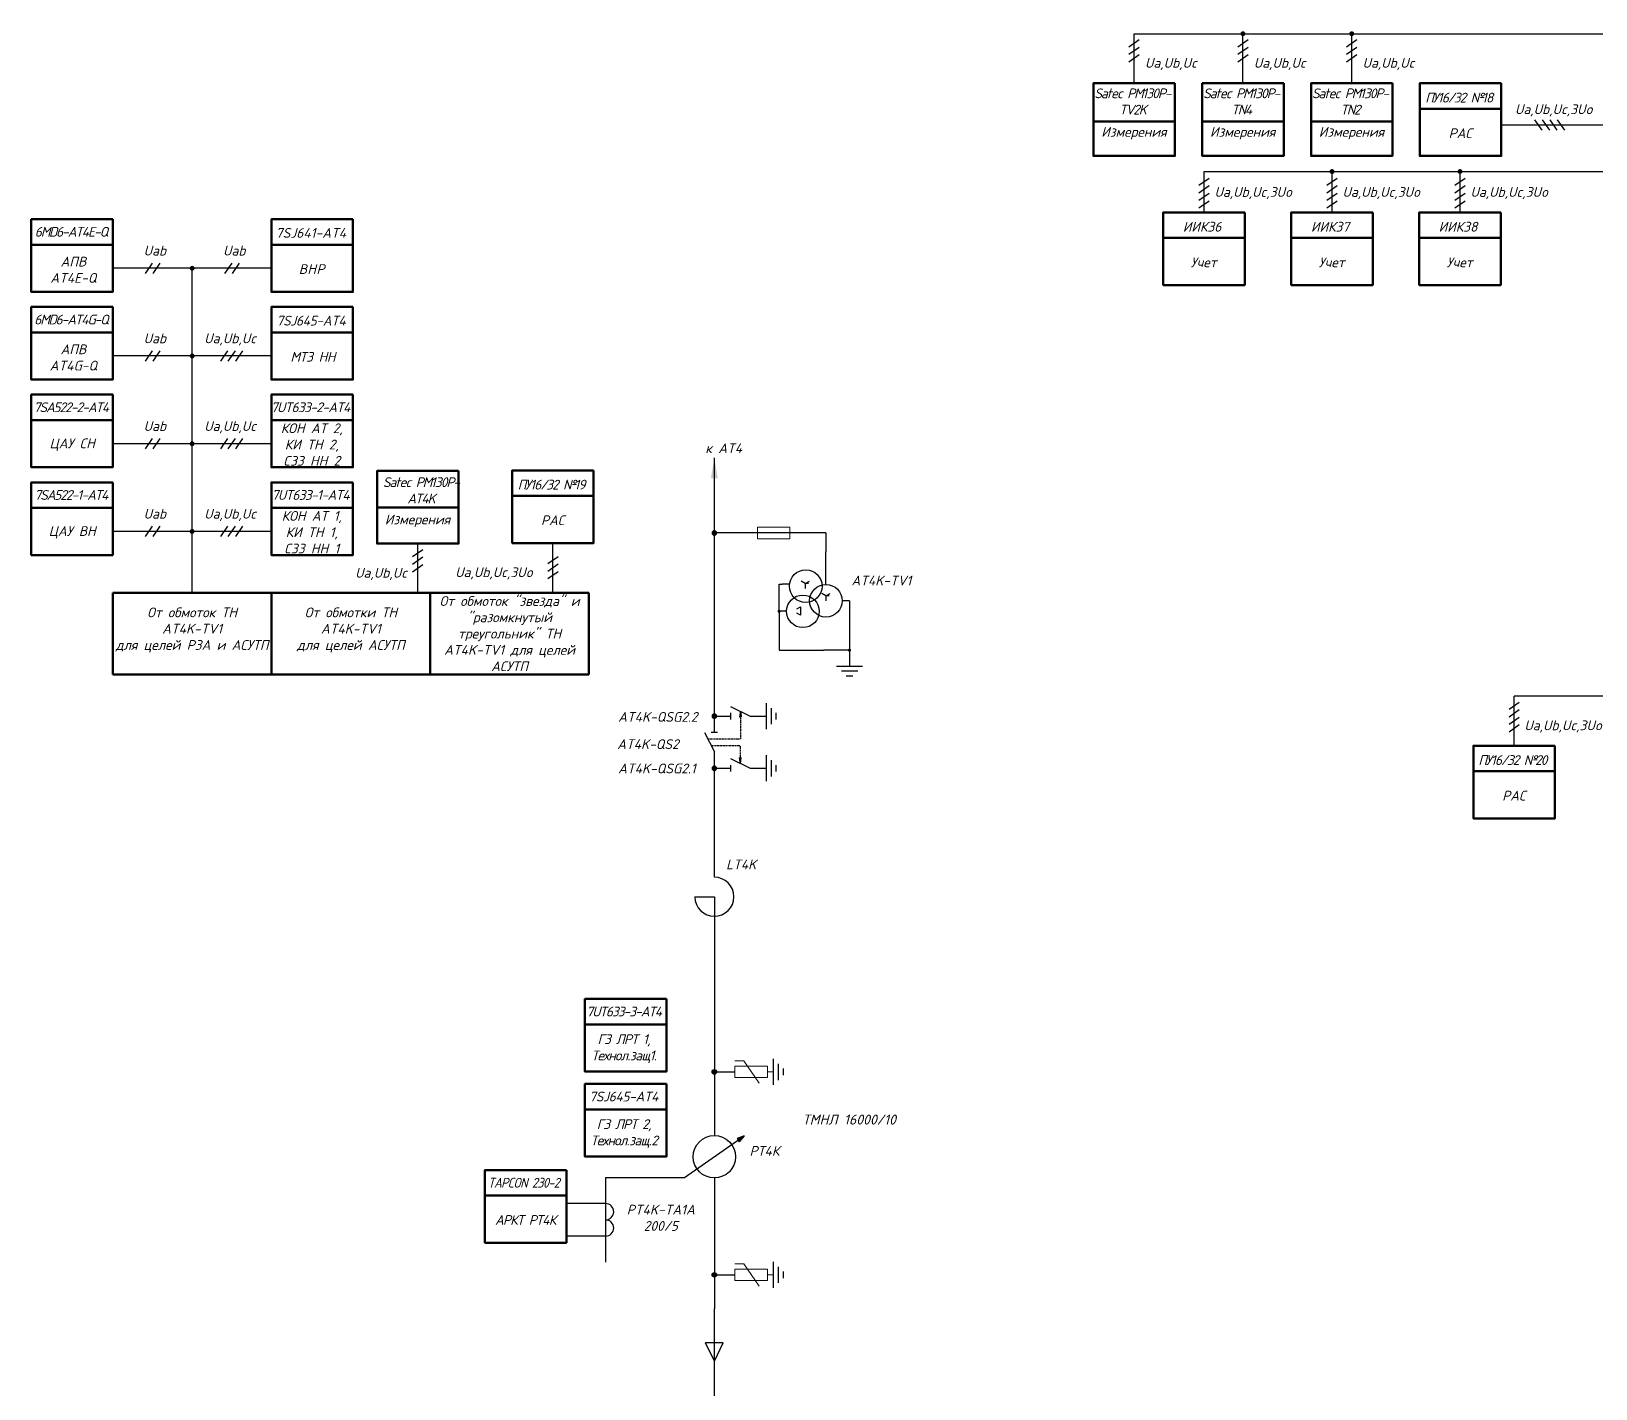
# Model space of a CAD drawing. Header units: millimetres. Extents: x -4534 to -456, y 3875 to 4716.
# Drawn here: x -1851.8 to -1539.8, y 4146.3 to 4417 of the extents above; entities that cross this region are included whole.
import ezdxf
from ezdxf.enums import TextEntityAlignment as Align

# ---------------------------------------------------------------- set-up
doc = ezdxf.new("R2010")
doc.units = ezdxf.units.MM
doc.linetypes.add('HIDDEN2', pattern=[0.1875, 0.125, -0.0625])
for name, color, linetype in [('Измерения АСУТП', 80, 'Continuous'), ('Корректировка 1', 5, 'Continuous'), ('РАС АСУТП', 50, 'Continuous')]:
    doc.layers.add(name, color=color, linetype=linetype)
doc.styles.add('ГОСТ 2.0', font='isocpeur.ttf', dxfattribs={"oblique": 15, "height": 2})
doc.styles.add('ГОСТ 3.0', font='isocpeur.ttf', dxfattribs={"oblique": 15, "height": 3})
doc.styles.add('гост3', font='isocpeur.ttf', dxfattribs={"oblique": 15, "height": 3})

# ---------------------------------------------------------------- blocks, each defined once
blk = doc.blocks.new('Точка')
h = blk.add_hatch(color=256)
edge = h.paths.add_edge_path()
edge.add_arc((0, 0), 0.691, 0, 360)
blk.add_circle((0, 0), 0.691)
blk = doc.blocks.new('*U60')
for p, q in [((0, 0), (5, 0)), ((11, 3), (5, 0)), ((11, -1), (11, 1)), ((11, 0), (16, 0))]:
    blk.add_line(p, q)
blk = doc.blocks.new('point')
at = {"const_width": 0.75}
blk.add_lwpolyline([(-0.375, 0, 1), (0.375, 0, 1)], format="xyb", close=True, dxfattribs=at)

msp = doc.modelspace()

# ---------------------------------------------------------------- hatches: boundary and pattern name
for points in [[(-1710.18, 4280.31), (-1710.35, 4280.31), (-1710.52, 4280.31), (-1710.35, 4281.39)], [(-1710.35, 4270.99), (-1710.52, 4272.08), (-1710.35, 4272.08), (-1710.18, 4272.08)], [(-1709.62, 4196.71), (-1710.57, 4195.55), (-1711.03, 4196.21)]]:
    msp.add_hatch(color=0).paths.add_polyline_path(points)

# ---------------------------------------------------------------- linework, layer by layer
at = {"color": 0, "ltscale": 0.25}
for p, q in [((-1618.92, 4386.28), (-1616.87, 4387.71)), ((-1617.89, 4380.86), (-1617.89, 4389.02)), ((-1617.89, 4389.02), (-1538.01, 4389.02)), ((-1593.39, 4386.28), (-1591.34, 4387.71)), ((-1592.37, 4380.86), (-1592.37, 4389.02)), ((-1567.86, 4386.28), (-1565.82, 4387.71)), ((-1566.84, 4380.86), (-1566.84, 4389.02)), ((-1618.92, 4384.78), (-1616.87, 4386.21)), ((-1618.92, 4383.28), (-1616.87, 4384.71)), ((-1593.39, 4384.78), (-1591.34, 4386.21)), ((-1593.39, 4383.28), (-1591.34, 4384.71)), ((-1567.86, 4384.78), (-1565.82, 4386.21)), ((-1567.86, 4383.28), (-1565.82, 4384.71)), ((-1618.92, 4381.78), (-1616.87, 4383.21)), ((-1593.39, 4381.78), (-1591.34, 4383.21)), ((-1567.86, 4381.78), (-1565.82, 4383.21))]:
    msp.add_line(p, q, dxfattribs=at)
at = {"color": 0}
for p, q in [((-1819.7, 4369.73), (-1835.53, 4369.73)), ((-1829, 4368.7), (-1827.57, 4370.75)), ((-1827.5, 4368.7), (-1826.07, 4370.75)), ((-1819.7, 4305.04), (-1819.7, 4369.73)), ((-1803.87, 4369.73), (-1819.7, 4369.73)), ((-1813.17, 4368.7), (-1811.74, 4370.75)), ((-1811.67, 4368.7), (-1810.24, 4370.75)), ((-1829, 4351.21), (-1827.57, 4353.26)), ((-1827.5, 4351.21), (-1826.07, 4353.26)), ((-1814, 4351.21), (-1812.57, 4353.26)), ((-1812.5, 4351.21), (-1811.07, 4353.26)), ((-1811, 4351.21), (-1809.57, 4353.26)), ((-1819.7, 4352.24), (-1835.53, 4352.24)), ((-1803.87, 4352.24), (-1819.7, 4352.24)), ((-1819.7, 4334.74), (-1835.53, 4334.74)), ((-1829, 4333.72), (-1827.57, 4335.77)), ((-1827.5, 4333.72), (-1826.07, 4335.77)), ((-1803.87, 4334.74), (-1819.7, 4334.74)), ((-1814, 4333.72), (-1812.57, 4335.77)), ((-1812.5, 4333.72), (-1811.07, 4335.77)), ((-1811, 4333.72), (-1809.57, 4335.77)), ((-1715.55, 4280.42), (-1715.55, 4331.9)), ((-1829, 4316.23), (-1827.57, 4318.27)), ((-1827.5, 4316.23), (-1826.07, 4318.27)), ((-1814, 4316.23), (-1812.57, 4318.27)), ((-1812.5, 4316.23), (-1811.07, 4318.27)), ((-1811, 4316.23), (-1809.57, 4318.27)), ((-1819.7, 4317.25), (-1835.53, 4317.25)), ((-1803.87, 4317.25), (-1819.7, 4317.25)), ((-1693.3, 4316.94), (-1715.55, 4316.94)), ((-1693.3, 4306.67), (-1693.3, 4313.17)), ((-1702.63, 4301.32), (-1702.63, 4306.75)), ((-1702.63, 4306.75), (-1702.04, 4306.75)), ((-1697.42, 4306.85), (-1698.26, 4307.36)), ((-1697.42, 4306.85), (-1696.58, 4307.36)), ((-1697.42, 4306.85), (-1697.42, 4305.87)), ((-1696.77, 4306.85), (-1697.42, 4306.85)), ((-1693.3, 4304.4), (-1694.14, 4304.9)), ((-1693.3, 4304.4), (-1692.46, 4304.9)), ((-1693.3, 4304.4), (-1693.3, 4303.42)), ((-1692.65, 4304.4), (-1693.3, 4304.4)), ((-1688.59, 4303.43), (-1688.59, 4293.59)), ((-1702.63, 4301.32), (-1702.63, 4293.59)), ((-1699.09, 4301.8), (-1698.34, 4302.22)), ((-1698.34, 4300.54), (-1699.09, 4300.96)), ((-1698.34, 4302.22), (-1698.34, 4300.54)), ((-1702.63, 4293.59), (-1693.75, 4293.59)), ((-1688.59, 4293.59), (-1693.75, 4293.59)), ((-1688.59, 4293.59), (-1688.59, 4290.34)), ((-1712.3, 4282.37), (-1708.4, 4280.42)), ((-1712.3, 4281.07), (-1712.3, 4279.77)), ((-1710.35, 4281.39), (-1710.52, 4280.31)), ((-1710.35, 4281.39), (-1710.18, 4280.31)), ((-1715.55, 4280.42), (-1712.3, 4280.42)), ((-1710.52, 4280.31), (-1710.35, 4280.31)), ((-1710.18, 4280.31), (-1710.35, 4280.31)), ((-1708.4, 4280.42), (-1705.15, 4280.42)), ((-1712.3, 4271.97), (-1708.4, 4270.02)), ((-1710.35, 4270.99), (-1710.52, 4272.08)), ((-1710.52, 4272.08), (-1710.35, 4272.08)), ((-1710.35, 4270.99), (-1710.18, 4272.08)), ((-1710.18, 4272.08), (-1710.35, 4272.08)), ((-1715.55, 4270.02), (-1712.3, 4270.02)), ((-1715.55, 4248.3), (-1715.55, 4270.02)), ((-1712.3, 4270.67), (-1712.3, 4269.37)), ((-1708.4, 4270.02), (-1705.15, 4270.02)), ((-1719.45, 4244.4), (-1715.55, 4244.4)), ((-1715.55, 4244.4), (-1715.55, 4196.78)), ((-1715.55, 4209.47), (-1711.46, 4209.47)), ((-1721.49, 4188.4), (-1709.62, 4196.71)), ((-1709.62, 4196.71), (-1711.03, 4196.21)), ((-1709.62, 4196.71), (-1710.57, 4195.55)), ((-1711.03, 4196.21), (-1710.57, 4195.55)), ((-1737.25, 4188.4), (-1737.25, 4171.53)), ((-1737.25, 4188.4), (-1721.49, 4188.4)), ((-1715.55, 4188.33), (-1715.55, 4162.24)), ((-1739.85, 4183.21), (-1745.05, 4183.21)), ((-1737.25, 4183.21), (-1739.85, 4183.21)), ((-1739.85, 4176.71), (-1745.05, 4176.71)), ((-1737.25, 4176.71), (-1739.85, 4176.71)), ((-1715.55, 4169.01), (-1711.46, 4169.01)), ((-1715.55, 4007.22), (-1715.55, 4162.24)), ((-1715.55, 4151.78), (-1717.3, 4155.48)), ((-1713.81, 4155.48), (-1717.3, 4155.48)), ((-1715.55, 4151.78), (-1713.81, 4155.48))]:
    msp.add_line(p, q, dxfattribs=at)
at = {"color": 0, "lineweight": 18}
for p, q in [((-1706.97, 4318.08), (-1700.48, 4318.08)), ((-1706.97, 4315.8), (-1706.97, 4318.08)), ((-1700.48, 4315.8), (-1700.48, 4318.08)), ((-1706.97, 4315.8), (-1700.48, 4315.8)), ((-1704.98, 4210.6), (-1711.46, 4210.6)), ((-1711.46, 4208.33), (-1711.46, 4210.6)), ((-1709.67, 4211.67), (-1711.44, 4211.67)), ((-1709.67, 4211.67), (-1711.44, 4211.67)), ((-1706.64, 4207.21), (-1709.67, 4211.67)), ((-1704.98, 4208.33), (-1704.98, 4210.6)), ((-1704.98, 4209.47), (-1703.8, 4209.47)), ((-1704.98, 4208.33), (-1711.46, 4208.33)), ((-1704.98, 4170.15), (-1711.46, 4170.15)), ((-1711.46, 4167.87), (-1711.46, 4170.15)), ((-1709.67, 4171.21), (-1711.44, 4171.21)), ((-1709.67, 4171.21), (-1711.44, 4171.21)), ((-1706.64, 4166.75), (-1709.67, 4171.21)), ((-1704.98, 4167.87), (-1704.98, 4170.15)), ((-1704.98, 4169.01), (-1703.8, 4169.01)), ((-1704.98, 4167.87), (-1711.46, 4167.87))]:
    msp.add_line(p, q, dxfattribs=at)
at = {"color": 0, "extrusion": (0, 0, -1)}
for p, q in [((-1693.3, 4316.94), (-1693.3, 4313.17)), ((-1700.54, 4306.75), (-1702.04, 4306.75)), ((-1688.59, 4303.43), (-1690.05, 4303.43)), ((-1701.15, 4301.32), (-1702.64, 4301.32))]:
    msp.add_line(p, q, dxfattribs=at)
at = {"color": 0, "lineweight": 50}
for p, q in [((-1835.53, 4305.04), (-1803.87, 4305.04)), ((-1835.53, 4305.04), (-1835.53, 4288.7)), ((-1803.87, 4305.04), (-1803.87, 4288.7)), ((-1772.21, 4305.04), (-1772.21, 4288.7)), ((-1835.53, 4288.7), (-1803.87, 4288.7))]:
    msp.add_line(p, q, dxfattribs=at)
at = {"color": 0, "lineweight": 25, "ltscale": 0.25}
for p, q in [((-1685.99, 4290.34), (-1691.19, 4290.34)), ((-1686.97, 4289.36), (-1690.22, 4289.36)), ((-1687.94, 4288.39), (-1689.24, 4288.39)), ((-1705.15, 4277.82), (-1705.15, 4283.02)), ((-1704.18, 4278.79), (-1704.18, 4282.04)), ((-1703.2, 4279.77), (-1703.2, 4281.07)), ((-1705.15, 4267.42), (-1705.15, 4272.62)), ((-1704.18, 4268.39), (-1704.18, 4271.64)), ((-1703.2, 4269.37), (-1703.2, 4270.67)), ((-1703.8, 4212.07), (-1703.8, 4206.87)), ((-1702.82, 4211.09), (-1702.82, 4207.84)), ((-1701.85, 4210.12), (-1701.85, 4208.82)), ((-1703.8, 4171.61), (-1703.8, 4166.41)), ((-1702.82, 4170.63), (-1702.82, 4167.38)), ((-1701.85, 4169.66), (-1701.85, 4168.36))]:
    msp.add_line(p, q, dxfattribs=at)
at = {"color": 0, "linetype": 'HIDDEN2'}
for p, q in [((-1710.35, 4280.31), (-1710.35, 4275.87)), ((-1716.85, 4275.87), (-1710.35, 4275.87)), ((-1716.2, 4274.57), (-1710.35, 4274.57)), ((-1710.35, 4272.08), (-1710.35, 4274.57))]:
    msp.add_line(p, q, dxfattribs=at)
at = {"color": 0, "ltscale": 0.25, "const_width": 0.487}
for points in [[(-1592.61, 4389.02, 1), (-1592.12, 4389.02, 1)], [(-1567.08, 4389.02, 1), (-1566.6, 4389.02, 1)], [(-1819.94, 4369.73, 1), (-1819.45, 4369.73, 1)], [(-1819.94, 4352.24, 1), (-1819.45, 4352.24, 1)], [(-1819.94, 4334.74, 1), (-1819.45, 4334.74, 1)], [(-1819.94, 4317.25, 1), (-1819.45, 4317.25, 1)]]:
    msp.add_lwpolyline(points, format="xyb", close=True, dxfattribs=at)
at = {"color": 0, "lineweight": 50, "ltscale": 0.25}
for points in [[(-1609.77, 4380.86), (-1626.02, 4380.86), (-1626.02, 4375.78), (-1609.77, 4375.78)], [(-1584.24, 4380.86), (-1600.49, 4380.86), (-1600.49, 4375.78), (-1584.24, 4375.78)], [(-1558.71, 4380.86), (-1574.96, 4380.86), (-1574.96, 4375.78), (-1558.71, 4375.78)], [(-1835.53, 4379.52), (-1851.78, 4379.52), (-1851.78, 4374.43), (-1835.53, 4374.43)], [(-1787.62, 4379.52), (-1803.87, 4379.52), (-1803.87, 4374.43), (-1787.62, 4374.43)], [(-1835.53, 4374.43), (-1851.78, 4374.43), (-1851.78, 4365.02), (-1835.53, 4365.02)], [(-1787.62, 4374.43), (-1803.87, 4374.43), (-1803.87, 4365.02), (-1787.62, 4365.02)], [(-1609.77, 4375.78), (-1626.02, 4375.78), (-1626.02, 4366.37), (-1609.77, 4366.37)], [(-1584.24, 4375.78), (-1600.49, 4375.78), (-1600.49, 4366.37), (-1584.24, 4366.37)], [(-1558.71, 4375.78), (-1574.96, 4375.78), (-1574.96, 4366.37), (-1558.71, 4366.37)], [(-1835.53, 4362.02), (-1851.78, 4362.02), (-1851.78, 4356.94), (-1835.53, 4356.94)], [(-1787.62, 4362.02), (-1803.87, 4362.02), (-1803.87, 4356.94), (-1787.62, 4356.94)], [(-1835.53, 4356.94), (-1851.78, 4356.94), (-1851.78, 4347.53), (-1835.53, 4347.53)], [(-1787.62, 4356.94), (-1803.87, 4356.94), (-1803.87, 4347.53), (-1787.62, 4347.53)], [(-1835.53, 4344.53), (-1851.78, 4344.53), (-1851.78, 4339.45), (-1835.53, 4339.45)], [(-1787.62, 4344.53), (-1803.87, 4344.53), (-1803.87, 4339.45), (-1787.62, 4339.45)], [(-1835.53, 4339.45), (-1851.78, 4339.45), (-1851.78, 4330.04), (-1835.53, 4330.04)], [(-1787.62, 4339.45), (-1803.87, 4339.45), (-1803.87, 4330.04), (-1787.62, 4330.04)], [(-1835.53, 4327.04), (-1851.78, 4327.04), (-1851.78, 4321.96), (-1835.53, 4321.96)], [(-1787.62, 4327.04), (-1803.87, 4327.04), (-1803.87, 4321.96), (-1787.62, 4321.96)], [(-1835.53, 4321.96), (-1851.78, 4321.96), (-1851.78, 4312.54), (-1835.53, 4312.54)], [(-1787.62, 4321.96), (-1803.87, 4321.96), (-1803.87, 4312.54), (-1787.62, 4312.54)], [(-1725.12, 4224.02), (-1741.37, 4224.02), (-1741.37, 4218.94), (-1725.12, 4218.94)], [(-1725.12, 4218.94), (-1741.37, 4218.94), (-1741.37, 4209.53), (-1725.12, 4209.53)], [(-1725.12, 4207.08), (-1741.37, 4207.08), (-1741.37, 4202), (-1725.12, 4202)], [(-1725.12, 4202), (-1741.37, 4202), (-1741.37, 4192.59), (-1725.12, 4192.59)], [(-1745.05, 4189.89), (-1761.3, 4189.89), (-1761.3, 4184.81), (-1745.05, 4184.81)], [(-1745.05, 4184.81), (-1761.3, 4184.81), (-1761.3, 4175.4), (-1745.05, 4175.4)]]:
    msp.add_lwpolyline(points, close=True, dxfattribs=at)
at = {"color": 0}
for centre, radius in [((-1697.32, 4306.34), 3.25), ((-1693.3, 4303.42), 3.25), ((-1697.9, 4301.32), 3.25), ((-1715.55, 4192.55), 4.23)]:
    msp.add_circle(centre, radius, dxfattribs=at)
at = {"color": 0, "extrusion": (0, 0, -1)}
for centre in [(1702.63, 4301.32), (1688.59, 4293.59)]:
    msp.add_circle(centre, 0.182, dxfattribs=at)
at = {"color": 0}
for centre, radius, start in [((-1715.55, 4244.4), 3.9, 180), ((-1737.25, 4181.59), 1.62, 270), ((-1737.25, 4178.34), 1.62, 270)]:
    msp.add_arc(centre, radius, start, 90, dxfattribs=at)
at = {"color": 0, "lineweight": 25}
msp.add_solid([(-1715.55, 4331.9), (-1716.24, 4327.87), (-1714.86, 4327.87)], dxfattribs=at)
at = {"layer": 'Измерения АСУТП', "color": 0}
for p, q in [((-1630.81, 4415.27), (-1632.86, 4413.84)), ((-1631.84, 4416.5), (-1538.01, 4416.5)), ((-1631.84, 4406.61), (-1631.84, 4416.5)), ((-1609.11, 4415.27), (-1611.16, 4413.84)), ((-1610.14, 4406.61), (-1610.14, 4416.5)), ((-1587.41, 4415.27), (-1589.46, 4413.84)), ((-1588.44, 4406.61), (-1588.44, 4416.5)), ((-1630.81, 4413.77), (-1632.86, 4412.34)), ((-1630.81, 4412.27), (-1632.86, 4410.84)), ((-1609.11, 4413.77), (-1611.16, 4412.34)), ((-1609.11, 4412.27), (-1611.16, 4410.84)), ((-1587.41, 4413.77), (-1589.46, 4412.34)), ((-1587.41, 4412.27), (-1589.46, 4410.84)), ((-1773.67, 4313.6), (-1775.72, 4312.16)), ((-1773.67, 4312.1), (-1775.72, 4310.66)), ((-1774.7, 4304.93), (-1774.7, 4314.82)), ((-1773.67, 4310.6), (-1775.72, 4309.16))]:
    msp.add_line(p, q, dxfattribs=at)
at = {"layer": 'Измерения АСУТП', "color": 0, "lineweight": 50}
for p, q in [((-1803.87, 4305.04), (-1772.21, 4305.04)), ((-1772.21, 4305.04), (-1772.21, 4288.7)), ((-1803.87, 4288.7), (-1772.21, 4288.7))]:
    msp.add_line(p, q, dxfattribs=at)
at = {"layer": 'Измерения АСУТП', "color": 0, "ltscale": 0.25, "const_width": 0.487}
for points in [[(-1610.38, 4416.5, 1), (-1609.89, 4416.5, 1)], [(-1588.68, 4416.5, 1), (-1588.19, 4416.5, 1)]]:
    msp.add_lwpolyline(points, format="xyb", close=True, dxfattribs=at)
at = {"layer": 'Измерения АСУТП', "color": 0, "lineweight": 50, "ltscale": 0.25}
for points in [[(-1623.71, 4406.61), (-1639.96, 4406.61), (-1639.96, 4399.02), (-1623.71, 4399.02)], [(-1602.01, 4406.61), (-1618.26, 4406.61), (-1618.26, 4399.02), (-1602.01, 4399.02)], [(-1580.31, 4406.61), (-1596.56, 4406.61), (-1596.56, 4399.02), (-1580.31, 4399.02)], [(-1623.71, 4399.02), (-1639.96, 4399.02), (-1639.96, 4392.12), (-1623.71, 4392.12)], [(-1602.01, 4399.02), (-1618.26, 4399.02), (-1618.26, 4392.12), (-1602.01, 4392.12)], [(-1580.31, 4399.02), (-1596.56, 4399.02), (-1596.56, 4392.12), (-1580.31, 4392.12)], [(-1766.57, 4329.32), (-1782.82, 4329.32), (-1782.82, 4322.02), (-1766.57, 4322.02)], [(-1766.57, 4322.02), (-1782.82, 4322.02), (-1782.82, 4314.82), (-1766.57, 4314.82)]]:
    msp.add_lwpolyline(points, close=True, dxfattribs=at)
at = {"layer": 'РАС АСУТП', "color": 0}
for p, q in [((-1558.61, 4392.42), (-1558.61, 4402.31)), ((-1550.46, 4397.3), (-1551.89, 4399.35)), ((-1548.96, 4397.3), (-1550.39, 4399.35)), ((-1547.46, 4397.3), (-1548.89, 4399.35)), ((-1545.96, 4397.3), (-1547.39, 4399.35)), ((-1558.61, 4398.32), (-1538.01, 4398.32)), ((-1747.75, 4305.04), (-1747.75, 4314.93)), ((-1746.73, 4312.21), (-1748.77, 4310.77)), ((-1746.73, 4310.71), (-1748.77, 4309.27)), ((-1746.73, 4309.21), (-1748.77, 4307.77)), ((-1556.05, 4274.51), (-1556.05, 4284.4)), ((-1535.44, 4284.4), (-1556.05, 4284.4)), ((-1555.02, 4283.17), (-1557.07, 4281.74)), ((-1555.02, 4281.67), (-1557.07, 4280.24)), ((-1555.02, 4280.17), (-1557.07, 4278.74)), ((-1555.02, 4278.67), (-1557.07, 4277.24))]:
    msp.add_line(p, q, dxfattribs=at)
at = {"layer": 'РАС АСУТП', "color": 0, "lineweight": 50}
for p, q in [((-1772.21, 4305.04), (-1740.56, 4305.04)), ((-1740.56, 4305.04), (-1740.56, 4288.7)), ((-1772.21, 4288.7), (-1740.56, 4288.7))]:
    msp.add_line(p, q, dxfattribs=at)
at = {"layer": 'РАС АСУТП', "color": 0, "lineweight": 50, "ltscale": 0.25}
for points in [[(-1558.61, 4406.61), (-1574.86, 4406.61), (-1574.86, 4401.53), (-1558.61, 4401.53)], [(-1558.61, 4401.53), (-1574.86, 4401.53), (-1574.86, 4392.12), (-1558.61, 4392.12)], [(-1739.62, 4329.43), (-1755.87, 4329.43), (-1755.87, 4324.34), (-1739.62, 4324.34)], [(-1739.62, 4324.34), (-1755.87, 4324.34), (-1755.87, 4314.93), (-1739.62, 4314.93)], [(-1547.92, 4274.51), (-1564.17, 4274.51), (-1564.17, 4269.43), (-1547.92, 4269.43)], [(-1547.92, 4269.43), (-1564.17, 4269.43), (-1564.17, 4260.02), (-1547.92, 4260.02)]]:
    msp.add_lwpolyline(points, close=True, dxfattribs=at)

# ---------------------------------------------------------------- block references
at = {"color": 0, "yscale": 0.65, "zscale": 0.65}
for name, p, xscale, rotation in [('Точка', (-1715.55, 4316.94), -0.65, 180), ('Точка', (-1715.55, 4280.42), -0.65, 180), ('*U60', (-1715.55, 4270.02), 0.65, 90.00000000000001), ('Точка', (-1715.55, 4270.02), -0.65, 180), ('Точка', (-1715.55, 4209.47), 0.65, 180), ('Точка', (-1715.55, 4169.01), 0.65, 180)]:
    msp.add_blockref(name, p, dxfattribs=dict(at, xscale=xscale, rotation=rotation))
at = {"color": 0, "ltscale": 20, "xscale": -0.4160000000002128, "yscale": 0.4159999999996217, "zscale": 0.4160000000000001}
for p in [(-1702.64, 4301.32), (-1688.6, 4293.59)]:
    msp.add_blockref('point', p, dxfattribs=at)

# ---------------------------------------------------------------- texts
at = {"color": 0, "lineweight": 50, "ltscale": 0.25, "style": 'ГОСТ 3.0', "oblique": 15}
for p in [(-1615.81, 4383.97), (-1590.28, 4383.97), (-1564.76, 4383.97)]:
    msp.add_text('Ua,Ub,Uc,3Uo', height=1.95, dxfattribs=at).set_placement(p)
at = {"color": 0, "ltscale": 2, "style": 'ГОСТ 3.0', "oblique": 15}
for s, p in [('Uab', (-1827.12, 4372.27)), ('Uab', (-1811.29, 4372.27)), ('Uab', (-1827.12, 4354.78)), ('Ua,Ub,Uc', (-1812.12, 4354.78)), ('Uab', (-1827.12, 4337.29)), ('Ua,Ub,Uc', (-1812.12, 4337.29)), ('Uab', (-1827.12, 4319.8)), ('Ua,Ub,Uc', (-1812.12, 4319.8))]:
    msp.add_text(s, height=1.95, dxfattribs=at).set_placement(p, align=Align.CENTER)
at = {"color": 0, "lineweight": 18, "style": 'ГОСТ 3.0', "oblique": 15}
for s, p in [('к AT4', (-1717.35, 4332.88)), ('AT4K-TV1 ', (-1688.22, 4306.48))]:
    msp.add_text(s, height=1.95, dxfattribs=at).set_placement(p)
at = {"color": 0, "style": 'гост3', "oblique": 15}
msp.add_text('LT4K', height=1.95, dxfattribs=at).set_placement((-1710.21, 4250.84), align=Align.MIDDLE_CENTER)
at = {"color": 0, "lineweight": 18, "style": 'ГОСТ 3.0', "oblique": 15}
msp.add_text('РТ4К', height=1.95, dxfattribs=at).set_placement((-1705.56, 4193.73), align=Align.MIDDLE_CENTER)
at = {"color": 0, "lineweight": 30, "char_height": 1.95, "attachment_point": 5, "style": 'ГОСТ 3.0'}
for s, insert in [('{\\T0.85;6MD6-AT4E\\C0;-Q}', (-1843.89, 4377)), ('7SJ641-AT4', (-1796.01, 4376.78)), ('{\\T0.85;6MD6-AT4G\\C0;-Q}', (-1843.89, 4359.5)), ('{\\T0.95;7SJ645-AT4}', (-1796.01, 4359.28)), ('{\\T0.85;7SA522-2-AT4}', (-1843.89, 4342.01)), ('{\\T0.9;7UT633-2-AT4}', (-1796.14, 4342.01)), ('{\\C0;КОН АТ 2,\\PКИ ТН 2,\\PСЗЗ НН 2}', (-1795.83, 4334.58)), ('{\\T0.85;7SA522-1-AT4}', (-1843.89, 4324.52)), ('{\\T0.9;7UT633-1-AT4}', (-1796.14, 4324.52)), ('{\\C0;КОН АТ 1,\\PКИ ТН 1,\\PСЗЗ НН 1}', (-1795.83, 4317.09)), ('{\\T0.85;7UT633-3-AT4}', (-1733.64, 4221.51)), ('{\\T0.95;7SJ645-AT4}', (-1733.64, 4204.56)), ('{\\W0.9;\\T0.9;TAPCON 230-2}', (-1753.63, 4187.37))]:
    msp.add_mtext(s, dxfattribs=dict(at, insert=insert))
at = {"color": 0, "lineweight": 50, "ltscale": 0.25, "char_height": 1.95, "attachment_point": 5, "style": 'ГОСТ 3.0'}
for s, insert in [('ИИК36', (-1618.28, 4378.01)), ('ИИК37', (-1592.75, 4378.01)), ('ИИК38', (-1567.23, 4378.01)), ('Учет', (-1617.97, 4370.91)), ('Учет', (-1592.44, 4370.91)), ('Учет', (-1566.92, 4370.91))]:
    msp.add_mtext(s, dxfattribs=dict(at, insert=insert))
at = {"color": 0, "char_height": 1.95, "attachment_point": 5, "style": 'ГОСТ 3.0'}
for s, insert in [('{\\C0;АПВ\\PAT4E-Q}', (-1843.39, 4369.43)), ('{\\T1.05;\\C0;ВНР}', (-1795.83, 4369.57)), ('{\\C0;АПВ\\PAT4G-Q}', (-1843.39, 4351.94)), ('{\\T0.95;\\C0;МТЗ НН}', (-1795.65, 4352.07)), ('{\\C0;ЦАУ СН}', (-1843.62, 4334.55)), ('{\\C0;ЦАУ ВН}', (-1843.62, 4317.06)), ('{\\T0.9;\\C0;ГЗ ЛРТ 1,\\PТехнол.защ1.}', (-1733.58, 4214.11)), ('{\\T0.9;\\C0;ГЗ ЛРТ 2,\\PТехнол.защ.2}', (-1733.58, 4197.17))]:
    msp.add_mtext(s, dxfattribs=dict(at, insert=insert))
at = {"color": 0, "insert": (-1819.7, 4297.59), "char_height": 1.95, "width": 31.6562, "attachment_point": 5, "style": 'ГОСТ 3.0'}
msp.add_mtext('От обмоток ТН \\PAT4K-TV1\\Pдля целей РЗА и АСУТП ', dxfattribs=at)
at = {"color": 0, "lineweight": 18, "char_height": 1.95, "width": 7.2421, "attachment_point": 1, "style": 'ГОСТ 3.0'}
for s, insert in [('AT4K-QSG2.2', (-1734.74, 4281.24)), ('AT4K-QS2', (-1734.93, 4275.81)), ('AT4K-QSG2.1', (-1734.74, 4270.96))]:
    msp.add_mtext(s, dxfattribs=dict(at, insert=insert))
at = {"color": 0, "ltscale": 2, "attachment_point": 5}
for s, insert, char_height, width, style in [('ТМНЛ 16000/10', (-1688.65, 4199.97), 2, 44.295, 'ГОСТ 2.0'), ('PT4K-TA1A\\P200/5', (-1726.23, 4180.38), 1.95, 21.6953, 'ГОСТ 3.0')]:
    msp.add_mtext(s, dxfattribs=dict(at, insert=insert, char_height=char_height, width=width, style=style))
at = {"layer": 'Измерения АСУТП', "color": 0, "ltscale": 2, "style": 'ГОСТ 3.0', "oblique": 15}
for p in [(-1629.67, 4409.71), (-1607.97, 4409.71), (-1586.28, 4409.71), (-1787.19, 4308.03)]:
    msp.add_text('Ua,Ub,Uc', height=1.95, dxfattribs=at).set_placement(p)
at = {"layer": 'Измерения АСУТП', "color": 0, "lineweight": 30, "char_height": 1.95, "attachment_point": 5, "style": 'ГОСТ 3.0'}
for s, insert in [('{\\T0.85;Satec PM130P-\\PTV2K}', (-1632.19, 4402.99)), ('{\\T0.85;Satec PM130P-\\PTN4}', (-1610.49, 4402.99)), ('{\\T0.85;Satec PM130P-\\PTN2}', (-1588.8, 4402.99)), ('{\\T0.85;Satec PM130P-\\PAT4K}', (-1774.08, 4325.44))]:
    msp.add_mtext(s, dxfattribs=dict(at, insert=insert))
at = {"layer": 'Измерения АСУТП', "color": 0, "char_height": 1.95, "attachment_point": 5, "style": 'ГОСТ 3.0'}
for insert in [(-1631.88, 4396.66), (-1610.19, 4396.66), (-1588.49, 4396.66), (-1774.75, 4319.37)]:
    msp.add_mtext('Измерения', dxfattribs=dict(at, insert=insert))
at = {"layer": 'Измерения АСУТП', "color": 0, "insert": (-1788.04, 4297.59), "char_height": 1.95, "width": 31.6562, "attachment_point": 5, "style": 'ГОСТ 3.0'}
msp.add_mtext('От обмотки ТН \\PAT4K-TV1\\Pдля целей АСУТП', dxfattribs=at)
at = {"layer": 'Корректировка 1', "color": 0, "insert": (-1753.26, 4179.94), "char_height": 1.95, "attachment_point": 5, "style": 'ГОСТ 3.0'}
msp.add_mtext('{\\T0.9;АРКТ РТ4К}', dxfattribs=at)
at = {"layer": 'РАС АСУТП', "color": 0, "ltscale": 2, "style": 'ГОСТ 3.0', "oblique": 15}
for p in [(-1555.88, 4400.47), (-1767.24, 4308.14), (-1554.01, 4277.61)]:
    msp.add_text('Ua,Ub,Uc,3Uo', height=1.95, dxfattribs=at).set_placement(p)
at = {"layer": 'РАС АСУТП', "color": 0, "lineweight": 30, "char_height": 1.95, "attachment_point": 5, "style": 'ГОСТ 3.0'}
for s, insert in [('{\\T0.85;ПУ16/32 №18}', (-1567.1, 4403.76)), ('{\\T0.85;ПУ16/32 №19}', (-1748.11, 4326.58)), ('{\\T0.85;ПУ16/32 №20}', (-1556.4, 4271.66))]:
    msp.add_mtext(s, dxfattribs=dict(at, insert=insert))
at = {"layer": 'РАС АСУТП', "color": 0, "char_height": 1.95, "attachment_point": 5, "style": 'ГОСТ 3.0'}
for insert in [(-1566.79, 4396.66), (-1747.8, 4319.48), (-1556.1, 4264.56)]:
    msp.add_mtext('РАС', dxfattribs=dict(at, insert=insert))
at = {"layer": 'РАС АСУТП', "color": 0, "insert": (-1756.39, 4296.87), "char_height": 1.95, "width": 31.6562, "attachment_point": 5, "style": 'ГОСТ 3.0'}
msp.add_mtext('От обмоток "звезда" и "разомкнутый треугольник" ТН AT4K-TV1 для целей АСУТП', dxfattribs=at)

doc.saveas('drawing.dxf')
